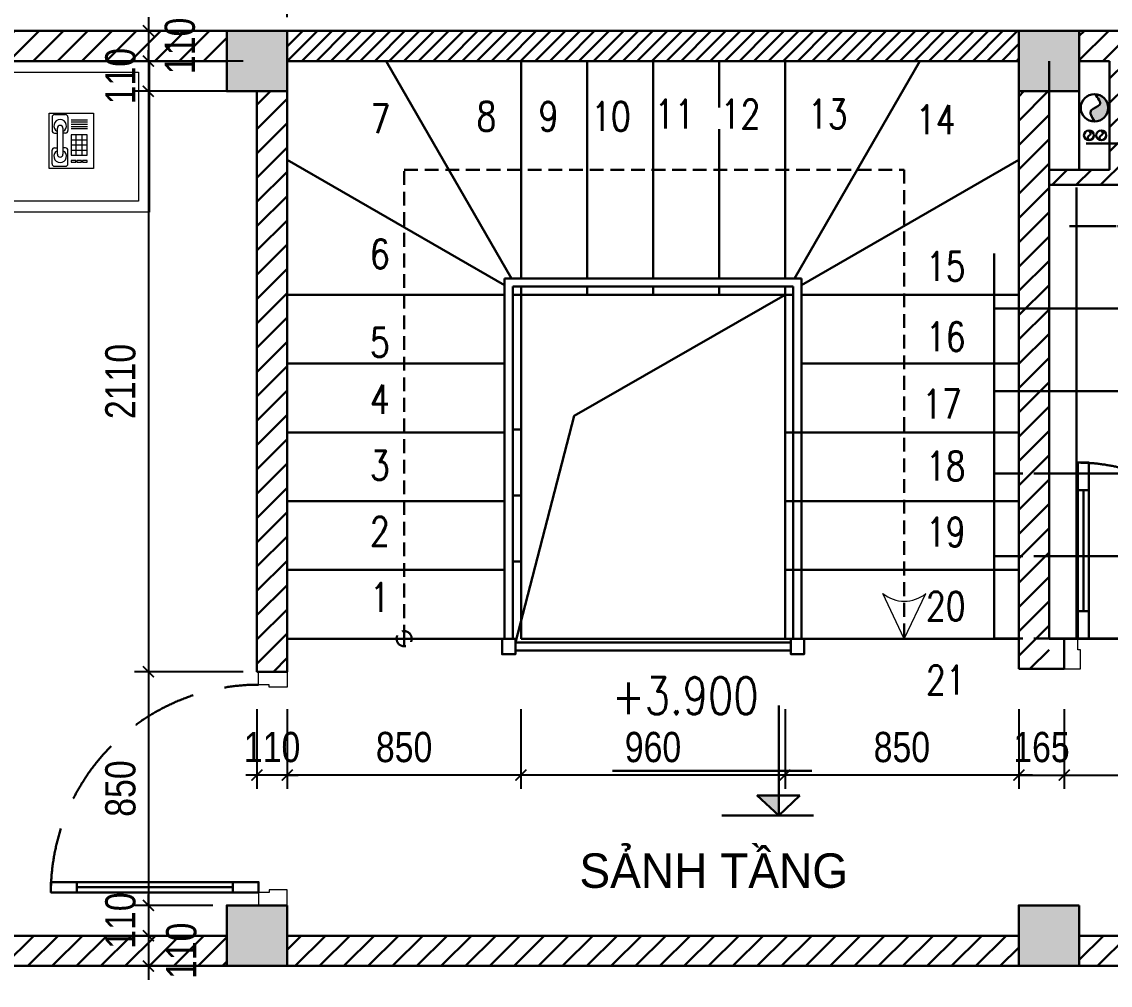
# Model space of a CAD drawing. Header units: millimetres. Extents: x -82962 to 19744, y -138000 to 4535.
# Drawn here: x -66937 to -62979, y -48158 to -44655 of the extents above; entities that cross this region are included whole.
import ezdxf

# ---------------------------------------------------------------- set-up
doc = ezdxf.new("R2010")
doc.units = ezdxf.units.MM
doc.header["$LTSCALE"] = 1000
doc.header["$MEASUREMENT"] = 0
doc.header["$PDMODE"] = 3
doc.linetypes.add('HIDDEN', pattern=[0.375, 0.25, -0.125])
doc.layers.get('0').update_dxf_attribs({"lineweight": 30})
doc.layers.get('DEFPOINTS').update_dxf_attribs({"color": 4, "lineweight": 30})
for name, color, linetype, lineweight in [('BANCONG', 42, 'Continuous', 13), ('I-SITE-BOUNDARY', 10, 'HIDDEN', 15), ('NOITHAT', 156, 'Continuous', 5), ('THAY', 4, 'Continuous', 30)]:
    doc.layers.add(name, color=color, linetype=linetype, lineweight=lineweight)
doc.styles.add('A2', font='VnAvantH.TTF')
doc.styles.add('dim', font='arial.ttf', dxfattribs={"width": 0.8})
doc.styles.add('ROMANO', font='ROMANS', dxfattribs={"width": 0.8, "bigfont": 'VNS'})
doc.styles.get("Standard").update_dxf_attribs({"font": 'romans.shx', "width": 0.7, "bigfont": 'bigfont.shx'})
doc.dimstyles.new('1-100-100', dxfattribs={"dimscale": 0, "dimtxt": 2.2, "dimasz": 0.8, "dimexe": 1, "dimexo": 1, "dimgap": 0.9, "dimtad": 1, "dimdec": 0, "dimzin": 0, "dimdsep": 46, "dimtxsty": 'dim', "dimblk1": 'ARCHTICK', "dimblk2": 'ARCHTICK', "dimsah": 1, "dimcen": 1, "dimdle": 1, "dimclrd": 256, "dimclre": 256, "dimclrt": 1, "dimadec": 0, "dimazin": 0, "dimtfac": 0.0001, "dimtdec": 0, "dimtix": 1, "dimtmove": 2, "dimatfit": 3, "dimldrblk": 'DOT', "dimfxl": 100, "dimtolj": 1, "dimtzin": 0, "dimarcsym": 0})

# ---------------------------------------------------------------- blocks, each defined once
blk = doc.blocks.new('*U6')
blk.add_line((70, -100), (70, -540))
for points in [[(50, 0), (50, -640), (90, -640), (90, 0)], [(50, -100), (90, -100), (90, -540), (50, -540)]]:
    blk.add_lwpolyline(points, close=True)
at = {"linetype": 'HIDDEN'}
blk.add_arc((50, 0), 640, 270, 0, dxfattribs=at)
at = {"layer": 'I-SITE-BOUNDARY', "linetype": 'ByBlock'}
for points in [[(0, 110), (60, 110), (60, 40), (50, 40), (50, 0), (0, 0)], [(740, 110), (680, 110), (680, 40), (690, 40), (690, 0), (740, 0)]]:
    blk.add_lwpolyline(points, close=True, dxfattribs=at)
blk = doc.blocks.new('*U8')
blk.add_line((70, -100), (70, -700))
for points in [[(50, 0), (50, -800), (90, -800), (90, 0)], [(50, -100), (90, -100), (90, -700), (50, -700)]]:
    blk.add_lwpolyline(points, close=True)
at = {"linetype": 'HIDDEN'}
blk.add_arc((50, 0), 800, 270, 0, dxfattribs=at)
at = {"layer": 'I-SITE-BOUNDARY', "linetype": 'ByBlock'}
for points in [[(0, 110), (60, 110), (60, 40), (50, 40), (50, 0), (0, 0)], [(900, 110), (840, 110), (840, 40), (850, 40), (850, 0), (900, 0)]]:
    blk.add_lwpolyline(points, close=True, dxfattribs=at)
blk = doc.blocks.new('_ARCHTICK')
at = {"color": 0, "linetype": 'ByBlock', "const_width": 0.15}
blk.add_lwpolyline([(-0.5, -0.5), (0.5, 0.5)], dxfattribs=at)
blk = doc.blocks.new('*D1320')
at = {"layer": 'DEFPOINTS', "color": 0, "ltscale": 0.2, "transparency": 16777216}
for p in [(-66081.9, -43688.2), (-66081.9, -44161.9), (-65971.9, -44688.2)]:
    blk.add_point(p, dxfattribs=at)
at = {"layer": 'THAY', "lineweight": -2, "ltscale": 0.2, "transparency": 16777216}
for p, q in [((-66081.9, -44111.9), (-66081.9, -43638.2)), ((-65971.9, -44638.2), (-65971.9, -43638.2)), ((-66081.9, -43688.2), (-66121.9, -43688.2)), ((-65971.9, -43688.2), (-66081.9, -43688.2)), ((-65971.9, -43688.2), (-65931.9, -43688.2))]:
    blk.add_line(p, q, dxfattribs=at)
at = {"layer": 'THAY', "lineweight": -2, "ltscale": 0.2, "transparency": 16777216, "xscale": 40.00000032884265, "yscale": 40.00000032884265, "zscale": 40.00000032884265}
blk.add_blockref('_ARCHTICK', (-66081.9, -43688.2), dxfattribs=at)
at = {"layer": 'THAY', "lineweight": -2, "ltscale": 0.2, "transparency": 16777216, "xscale": 40.00000032884265, "yscale": 40.00000032884265, "zscale": 40.00000032884265, "rotation": 180}
blk.add_blockref('_ARCHTICK', (-65971.9, -43688.2), dxfattribs=at)
at = {"layer": 'THAY', "color": 1, "ltscale": 0.2, "transparency": 16777216, "insert": (-66026.9, -43587.1), "char_height": 110, "attachment_point": 5, "style": 'dim'}
blk.add_mtext('\\A1;110', dxfattribs=at)
blk = doc.blocks.new('_DOT')
at = {"color": 0, "linetype": 'ByBlock', "ltscale": 10}
blk.add_line((-0.5, 0), (-1, 0), dxfattribs=at)
at = {"color": 0, "linetype": 'ByBlock', "ltscale": 10, "const_width": 0.5}
blk.add_lwpolyline([(-0.25, 0, 1), (0.25, 0, 1)], format="xyb", close=True, dxfattribs=at)
blk = doc.blocks.new('*D1322')
at = {"layer": 'DEFPOINTS', "color": 0, "ltscale": 0.2, "transparency": 16777216}
for p in [(-63311.9, -47104.8), (-63146.9, -47104.8), (-63146.9, -47394.1)]:
    blk.add_point(p, dxfattribs=at)
at = {"layer": 'THAY', "lineweight": -2, "ltscale": 0.2, "transparency": 16777216}
for p, q in [((-63311.9, -47154.8), (-63311.9, -47444.1)), ((-63146.9, -47154.8), (-63146.9, -47444.1)), ((-63311.9, -47394.1), (-63351.9, -47394.1)), ((-63311.9, -47394.1), (-63146.9, -47394.1)), ((-63146.9, -47394.1), (-63106.9, -47394.1))]:
    blk.add_line(p, q, dxfattribs=at)
at = {"layer": 'THAY', "lineweight": -2, "ltscale": 0.2, "transparency": 16777216, "xscale": 40.00000032884265, "yscale": 40.00000032884265, "zscale": 40.00000032884265}
blk.add_blockref('_ARCHTICK', (-63311.9, -47394.1), dxfattribs=at)
at = {"layer": 'THAY', "lineweight": -2, "ltscale": 0.2, "transparency": 16777216, "xscale": 40.00000032884265, "yscale": 40.00000032884265, "zscale": 40.00000032884265, "rotation": 180}
blk.add_blockref('_ARCHTICK', (-63146.9, -47394.1), dxfattribs=at)
at = {"layer": 'THAY', "color": 1, "ltscale": 0.2, "transparency": 16777216, "insert": (-63229.4, -47292.9), "char_height": 110, "attachment_point": 5, "style": 'dim'}
blk.add_mtext('\\A1;165', dxfattribs=at)
blk = doc.blocks.new('*D1323')
at = {"layer": 'DEFPOINTS', "color": 0, "ltscale": 0.2, "transparency": 16777216}
for p in [(-63146.9, -47104.8), (-62406.9, -47104.8), (-62406.9, -47394.1)]:
    blk.add_point(p, dxfattribs=at)
at = {"layer": 'THAY', "lineweight": -2, "ltscale": 0.2, "transparency": 16777216}
for p, q in [((-63146.9, -47154.8), (-63146.9, -47444.1)), ((-62406.9, -47154.8), (-62406.9, -47444.1)), ((-63196.9, -47394.1), (-62356.9, -47394.1))]:
    blk.add_line(p, q, dxfattribs=at)
at = {"layer": 'THAY', "lineweight": -2, "ltscale": 0.2, "transparency": 16777216, "xscale": 40.00000032884265, "yscale": 40.00000032884265, "zscale": 40.00000032884265, "rotation": 180}
blk.add_blockref('_ARCHTICK', (-63146.9, -47394.1), dxfattribs=at)
at = {"layer": 'THAY', "lineweight": -2, "ltscale": 0.2, "transparency": 16777216, "xscale": 40.00000032884265, "yscale": 40.00000032884265, "zscale": 40.00000032884265}
blk.add_blockref('_ARCHTICK', (-62406.9, -47394.1), dxfattribs=at)
at = {"layer": 'THAY', "color": 1, "ltscale": 0.2, "transparency": 16777216, "insert": (-62776.9, -47292.9), "char_height": 110, "attachment_point": 5, "style": 'dim'}
blk.add_mtext('\\A1;740', dxfattribs=at)
blk = doc.blocks.new('*D1326')
at = {"layer": 'DEFPOINTS', "color": 0, "ltscale": 0.2, "transparency": 16777216}
for p in [(-64161.9, -47104.8), (-63311.9, -47104.8), (-64161.9, -47394.1)]:
    blk.add_point(p, dxfattribs=at)
at = {"layer": 'THAY', "lineweight": -2, "ltscale": 0.2, "transparency": 16777216}
for p, q in [((-64161.9, -47154.8), (-64161.9, -47444.1)), ((-63311.9, -47154.8), (-63311.9, -47444.1)), ((-63261.9, -47394.1), (-64211.9, -47394.1))]:
    blk.add_line(p, q, dxfattribs=at)
at = {"layer": 'THAY', "lineweight": -2, "ltscale": 0.2, "transparency": 16777216, "xscale": 40.00000032884265, "yscale": 40.00000032884265, "zscale": 40.00000032884265, "rotation": 180}
blk.add_blockref('_ARCHTICK', (-64161.9, -47394.1), dxfattribs=at)
at = {"layer": 'THAY', "lineweight": -2, "ltscale": 0.2, "transparency": 16777216, "xscale": 40.00000032884265, "yscale": 40.00000032884265, "zscale": 40.00000032884265}
blk.add_blockref('_ARCHTICK', (-63311.9, -47394.1), dxfattribs=at)
at = {"layer": 'THAY', "color": 1, "ltscale": 0.2, "transparency": 16777216, "insert": (-63736.9, -47292.9), "char_height": 110, "attachment_point": 5, "style": 'dim'}
blk.add_mtext('\\A1;850', dxfattribs=at)
blk = doc.blocks.new('*D1327')
at = {"layer": 'DEFPOINTS', "color": 0, "ltscale": 0.2, "transparency": 16777216}
for p in [(-65121.9, -47104.8), (-64161.9, -47104.8), (-65121.9, -47394.1)]:
    blk.add_point(p, dxfattribs=at)
at = {"layer": 'THAY', "lineweight": -2, "ltscale": 0.2, "transparency": 16777216}
for p, q in [((-65121.9, -47154.8), (-65121.9, -47444.1)), ((-64161.9, -47154.8), (-64161.9, -47444.1)), ((-64111.9, -47394.1), (-65171.9, -47394.1))]:
    blk.add_line(p, q, dxfattribs=at)
at = {"layer": 'THAY', "lineweight": -2, "ltscale": 0.2, "transparency": 16777216, "xscale": 40.00000032884265, "yscale": 40.00000032884265, "zscale": 40.00000032884265, "rotation": 180}
blk.add_blockref('_ARCHTICK', (-65121.9, -47394.1), dxfattribs=at)
at = {"layer": 'THAY', "lineweight": -2, "ltscale": 0.2, "transparency": 16777216, "xscale": 40.00000032884265, "yscale": 40.00000032884265, "zscale": 40.00000032884265}
blk.add_blockref('_ARCHTICK', (-64161.9, -47394.1), dxfattribs=at)
at = {"layer": 'THAY', "color": 1, "ltscale": 0.2, "transparency": 16777216, "insert": (-64641.9, -47292.9), "char_height": 110, "attachment_point": 5, "style": 'dim'}
blk.add_mtext('\\A1;960', dxfattribs=at)
blk = doc.blocks.new('*D1328')
at = {"layer": 'DEFPOINTS', "color": 0, "ltscale": 0.2, "transparency": 16777216}
for p in [(-65971.9, -47104.8), (-65121.9, -47104.8), (-65971.9, -47394.1)]:
    blk.add_point(p, dxfattribs=at)
at = {"layer": 'THAY', "lineweight": -2, "ltscale": 0.2, "transparency": 16777216}
for p, q in [((-65971.9, -47154.8), (-65971.9, -47444.1)), ((-65121.9, -47154.8), (-65121.9, -47444.1)), ((-65071.9, -47394.1), (-66021.9, -47394.1))]:
    blk.add_line(p, q, dxfattribs=at)
at = {"layer": 'THAY', "lineweight": -2, "ltscale": 0.2, "transparency": 16777216, "xscale": 40.00000032884265, "yscale": 40.00000032884265, "zscale": 40.00000032884265, "rotation": 180}
blk.add_blockref('_ARCHTICK', (-65971.9, -47394.1), dxfattribs=at)
at = {"layer": 'THAY', "lineweight": -2, "ltscale": 0.2, "transparency": 16777216, "xscale": 40.00000032884265, "yscale": 40.00000032884265, "zscale": 40.00000032884265}
blk.add_blockref('_ARCHTICK', (-65121.9, -47394.1), dxfattribs=at)
at = {"layer": 'THAY', "color": 1, "ltscale": 0.2, "transparency": 16777216, "insert": (-65546.9, -47292.9), "char_height": 110, "attachment_point": 5, "style": 'dim'}
blk.add_mtext('\\A1;850', dxfattribs=at)
blk = doc.blocks.new('*D1329')
at = {"layer": 'DEFPOINTS', "color": 0, "ltscale": 0.2, "transparency": 16777216}
for p in [(-66081.9, -47104.8), (-65971.9, -47104.8), (-66081.9, -47394.1)]:
    blk.add_point(p, dxfattribs=at)
at = {"layer": 'THAY', "lineweight": -2, "ltscale": 0.2, "transparency": 16777216}
for p, q in [((-66081.9, -47154.8), (-66081.9, -47444.1)), ((-65971.9, -47154.8), (-65971.9, -47444.1)), ((-66081.9, -47394.1), (-66121.9, -47394.1)), ((-65971.9, -47394.1), (-66081.9, -47394.1)), ((-65971.9, -47394.1), (-65931.9, -47394.1))]:
    blk.add_line(p, q, dxfattribs=at)
at = {"layer": 'THAY', "lineweight": -2, "ltscale": 0.2, "transparency": 16777216, "xscale": 40.00000032884265, "yscale": 40.00000032884265, "zscale": 40.00000032884265}
blk.add_blockref('_ARCHTICK', (-66081.9, -47394.1), dxfattribs=at)
at = {"layer": 'THAY', "lineweight": -2, "ltscale": 0.2, "transparency": 16777216, "xscale": 40.00000032884265, "yscale": 40.00000032884265, "zscale": 40.00000032884265, "rotation": 180}
blk.add_blockref('_ARCHTICK', (-65971.9, -47394.1), dxfattribs=at)
at = {"layer": 'THAY', "color": 1, "ltscale": 0.2, "transparency": 16777216, "insert": (-66026.9, -47292.9), "char_height": 110, "attachment_point": 5, "style": 'dim'}
blk.add_mtext('\\A1;110', dxfattribs=at)
blk = doc.blocks.new('*D1330')
at = {"layer": 'DEFPOINTS', "color": 0, "ltscale": 0.2, "transparency": 16777216}
for p in [(-66191.9, -44798.2), (-66476.8, -44908.2), (-66081.9, -44908.2)]:
    blk.add_point(p, dxfattribs=at)
at = {"layer": 'THAY', "lineweight": -2, "ltscale": 0.2, "transparency": 16777216}
for p, q in [((-66476.8, -44798.2), (-66476.8, -44758.2)), ((-66241.9, -44798.2), (-66526.8, -44798.2)), ((-66476.8, -44798.2), (-66476.8, -44908.2)), ((-66131.9, -44908.2), (-66526.8, -44908.2)), ((-66476.8, -44908.2), (-66476.8, -44948.2))]:
    blk.add_line(p, q, dxfattribs=at)
at = {"layer": 'THAY', "lineweight": -2, "ltscale": 0.2, "transparency": 16777216, "xscale": 40.00000032884265, "yscale": 40.00000032884265, "zscale": 40.00000032884265}
for p, rotation in [((-66476.8, -44798.2), 270), ((-66476.8, -44908.2), 90)]:
    blk.add_blockref('_ARCHTICK', p, dxfattribs=dict(at, rotation=rotation))
at = {"layer": 'THAY', "color": 1, "ltscale": 0.2, "transparency": 16777216, "insert": (-66578, -44853.2), "char_height": 110, "attachment_point": 5, "rotation": 90, "style": 'dim'}
blk.add_mtext('\\A1;110', dxfattribs=at)
blk = doc.blocks.new('*D1331')
at = {"layer": 'DEFPOINTS', "color": 0, "ltscale": 0.2, "transparency": 16777216}
for p in [(-66081.9, -44908.2), (-66476.8, -47018.2), (-66081.9, -47018.2)]:
    blk.add_point(p, dxfattribs=at)
at = {"layer": 'THAY', "lineweight": -2, "ltscale": 0.2, "transparency": 16777216}
for p, q in [((-66476.8, -44858.2), (-66476.8, -47068.2)), ((-66131.9, -44908.2), (-66526.8, -44908.2)), ((-66131.9, -47018.2), (-66526.8, -47018.2))]:
    blk.add_line(p, q, dxfattribs=at)
at = {"layer": 'THAY', "lineweight": -2, "ltscale": 0.2, "transparency": 16777216, "xscale": 40.00000032884265, "yscale": 40.00000032884265, "zscale": 40.00000032884265}
for p, rotation in [((-66476.8, -44908.2), 90), ((-66476.8, -47018.2), 270)]:
    blk.add_blockref('_ARCHTICK', p, dxfattribs=dict(at, rotation=rotation))
at = {"layer": 'THAY', "color": 1, "ltscale": 0.2, "transparency": 16777216, "insert": (-66578, -45963.2), "char_height": 110, "attachment_point": 5, "rotation": 90, "style": 'dim'}
blk.add_mtext('\\A1;2110', dxfattribs=at)
blk = doc.blocks.new('*D1332')
at = {"layer": 'DEFPOINTS', "color": 0, "ltscale": 0.2, "transparency": 16777216}
for p in [(-66081.9, -47018.2), (-66476.8, -47868.2), (-66191.9, -47868.2)]:
    blk.add_point(p, dxfattribs=at)
at = {"layer": 'THAY', "lineweight": -2, "ltscale": 0.2, "transparency": 16777216}
for p, q in [((-66476.8, -46968.2), (-66476.8, -47918.2)), ((-66131.9, -47018.2), (-66526.8, -47018.2)), ((-66241.9, -47868.2), (-66526.8, -47868.2))]:
    blk.add_line(p, q, dxfattribs=at)
at = {"layer": 'THAY', "lineweight": -2, "ltscale": 0.2, "transparency": 16777216, "xscale": 40.00000032884265, "yscale": 40.00000032884265, "zscale": 40.00000032884265}
for p, rotation in [((-66476.8, -47018.2), 90), ((-66476.8, -47868.2), 270)]:
    blk.add_blockref('_ARCHTICK', p, dxfattribs=dict(at, rotation=rotation))
at = {"layer": 'THAY', "color": 1, "ltscale": 0.2, "transparency": 16777216, "insert": (-66578, -47443.2), "char_height": 110, "attachment_point": 5, "rotation": 90, "style": 'dim'}
blk.add_mtext('\\A1;850', dxfattribs=at)
blk = doc.blocks.new('*D1333')
at = {"layer": 'DEFPOINTS', "color": 0, "ltscale": 0.2, "transparency": 16777216}
for p in [(-66191.9, -47868.2), (-66476.8, -47978.2), (-66191.9, -47978.2)]:
    blk.add_point(p, dxfattribs=at)
at = {"layer": 'THAY', "lineweight": -2, "ltscale": 0.2, "transparency": 16777216}
for p, q in [((-66476.8, -47868.2), (-66476.8, -47828.2)), ((-66241.9, -47868.2), (-66526.8, -47868.2)), ((-66476.8, -47868.2), (-66476.8, -47978.2)), ((-66241.9, -47978.2), (-66526.8, -47978.2)), ((-66476.8, -47978.2), (-66476.8, -48018.2))]:
    blk.add_line(p, q, dxfattribs=at)
at = {"layer": 'THAY', "lineweight": -2, "ltscale": 0.2, "transparency": 16777216, "xscale": 40.00000032884265, "yscale": 40.00000032884265, "zscale": 40.00000032884265}
for p, rotation in [((-66476.8, -47868.2), 270), ((-66476.8, -47978.2), 90)]:
    blk.add_blockref('_ARCHTICK', p, dxfattribs=dict(at, rotation=rotation))
at = {"layer": 'THAY', "color": 1, "ltscale": 0.2, "transparency": 16777216, "insert": (-66578, -47923.2), "char_height": 110, "attachment_point": 5, "rotation": 90, "style": 'dim'}
blk.add_mtext('\\A1;110', dxfattribs=at)
blk = doc.blocks.new('*D1334')
at = {"layer": 'DEFPOINTS', "color": 0, "ltscale": 0.2, "transparency": 16777216}
for p in [(-66191.9, -47978.2), (-66476.8, -48088.2), (-66191.9, -48088.2)]:
    blk.add_point(p, dxfattribs=at)
at = {"layer": 'THAY', "lineweight": -2, "ltscale": 0.2, "transparency": 16777216}
for p, q in [((-66476.8, -47928.2), (-66476.8, -48138.2)), ((-66241.9, -47978.2), (-66526.8, -47978.2)), ((-66241.9, -48088.2), (-66526.8, -48088.2))]:
    blk.add_line(p, q, dxfattribs=at)
at = {"layer": 'THAY', "lineweight": -2, "ltscale": 0.2, "transparency": 16777216, "xscale": 40.00000032884265, "yscale": 40.00000032884265, "zscale": 40.00000032884265}
for p, rotation in [((-66476.8, -47978.2), 90), ((-66476.8, -48088.2), 270)]:
    blk.add_blockref('_ARCHTICK', p, dxfattribs=dict(at, rotation=rotation))
at = {"layer": 'THAY', "color": 1, "ltscale": 0.2, "transparency": 16777216, "insert": (-66356.6, -48033.2), "char_height": 110, "attachment_point": 5, "rotation": 90, "style": 'dim'}
blk.add_mtext('\\A1;110', dxfattribs=at)
blk = doc.blocks.new('*D1335')
at = {"layer": 'DEFPOINTS', "color": 0, "ltscale": 0.2, "transparency": 16777216}
for p in [(-66191.9, -44688.2), (-66476.8, -44798.2), (-66081.9, -44798.2)]:
    blk.add_point(p, dxfattribs=at)
at = {"layer": 'THAY', "lineweight": -2, "ltscale": 0.2, "transparency": 16777216}
for p, q in [((-66476.8, -44638.2), (-66476.8, -44848.2)), ((-66241.9, -44688.2), (-66526.8, -44688.2)), ((-66131.9, -44798.2), (-66526.8, -44798.2))]:
    blk.add_line(p, q, dxfattribs=at)
at = {"layer": 'THAY', "lineweight": -2, "ltscale": 0.2, "transparency": 16777216, "xscale": 40.00000032884265, "yscale": 40.00000032884265, "zscale": 40.00000032884265}
for p, rotation in [((-66476.8, -44688.2), 90), ((-66476.8, -44798.2), 270)]:
    blk.add_blockref('_ARCHTICK', p, dxfattribs=dict(at, rotation=rotation))
at = {"layer": 'THAY', "color": 1, "ltscale": 0.2, "transparency": 16777216, "insert": (-66361.8, -44743.2), "char_height": 110, "attachment_point": 5, "rotation": 90, "style": 'dim'}
blk.add_mtext('\\A1;110', dxfattribs=at)
blk = doc.blocks.new('A$C44F47C7C')
at = {"layer": 'NOITHAT'}
for p, q in [((570, 2050), (570, 2100.7)), ((570, 2100.7), (2370, 2100.7)), ((2370, 2050), (2370, 2100.7)), ((2390, 1550.7), (2390, 2100.7)), ((2390, 2100.7), (2940, 2100.7)), ((2940, 2100.7), (2940, 1550.7)), ((2430, 1590.7), (2430, 2060.7)), ((2430, 2060.7), (2900, 2060.7)), ((2900, 2060.7), (2900, 1590.7)), ((570, 2050), (2370, 2050)), ((275, 1638.2), (275, 2013.2)), ((638.4, 1999.3), (638.4, 1694.7)), ((2301.6, 1999.3), (638.4, 1999.3)), ((2301.6, 1694.7), (2301.6, 1999.3)), ((570, 76), (570, 1974)), ((2370, 1974), (2370, 76)), ((462.5, 1825.7), (87.5, 1825.7)), ((638.4, 1694.7), (2301.6, 1694.7)), ((2370, 1644), (929.9, 1644)), ((2900, 1590.7), (2430, 1590.7)), ((570, 1299.9), (807.9, 1572.5)), ((2940, 1550.7), (2390, 1550.7)), ((2370, 1416.7), (671.9, 1416.7)), ((2301.6, 0), (638.4, 0))]:
    blk.add_line(p, q, dxfattribs=at)
at = {"layer": 'NOITHAT', "lineweight": 5}
for p, q in [((258, 1878), (237.9, 1939.8)), ((269.3, 1880.4), (262.5, 1945)), ((280.7, 1880.4), (287.5, 1945)), ((292, 1878), (312.1, 1939.8)), ((238.2, 1866.5), (194.7, 1914.8)), ((247.5, 1873.3), (215, 1929.6)), ((302.5, 1873.3), (335, 1929.6)), ((311.8, 1866.5), (355.3, 1914.8)), ((2575.3, 1710.1), (2575.3, 1911.5)), ((2575.3, 1911.5), (2736.5, 1911.5)), ((2595.1, 1905.9), (2634.6, 1905.9)), ((2736.5, 1911.5), (2736.5, 1710.1)), ((224.8, 1848), (165.4, 1874.5)), ((230.5, 1858), (177.9, 1896.2)), ((319.5, 1858), (372.1, 1896.2)), ((325.2, 1848), (384.6, 1874.5)), ((2585.9, 1896.7), (2585.9, 1847.8)), ((2643.8, 1896.7), (2643.8, 1847.8)), ((2654.9, 1887.2), (2714.3, 1887.2)), ((2654.9, 1879.1), (2714.3, 1879.1)), ((2654.9, 1871.1), (2714.3, 1871.1)), ((2654.9, 1863), (2714.3, 1863)), ((220, 1825.7), (155, 1825.7)), ((221.2, 1837.1), (157.6, 1850.6)), ((328.8, 1837.1), (392.4, 1850.6)), ((330, 1825.7), (395, 1825.7)), ((2595.1, 1838.7), (2605.1, 1838.7)), ((2605.1, 1856.5), (2605.1, 1761.6)), ((2625.6, 1856.5), (2625.6, 1761.6)), ((2634.6, 1838.7), (2625.6, 1838.7)), ((2654.9, 1855), (2714.3, 1855)), ((2713.9, 1832.7), (2655.6, 1832.7)), ((2655.6, 1832.7), (2655.6, 1758.5)), ((2674.1, 1758.5), (2674.1, 1832.7)), ((2695.3, 1758.5), (2695.3, 1832.7)), ((2713.9, 1758.5), (2713.9, 1832.7)), ((221.2, 1814.2), (157.6, 1800.7)), ((224.8, 1803.3), (165.4, 1776.9)), ((230.5, 1793.3), (177.9, 1755.1)), ((238.2, 1784.8), (194.7, 1736.5)), ((311.8, 1784.8), (355.3, 1736.5)), ((319.5, 1793.3), (372.1, 1755.1)), ((325.2, 1803.3), (384.6, 1776.9)), ((328.8, 1814.2), (392.4, 1800.7)), ((2595.1, 1785.2), (2605.1, 1785.2)), ((2634.6, 1785.2), (2625.6, 1785.2)), ((2655.6, 1814.1), (2713.9, 1814.1)), ((2655.6, 1795.6), (2713.9, 1795.6)), ((247.5, 1778), (215, 1721.7)), ((258, 1773.4), (237.9, 1711.5)), ((269.3, 1771), (262.5, 1706.3)), ((280.7, 1771), (287.5, 1706.3)), ((292, 1773.4), (312.1, 1711.5)), ((302.5, 1778), (335, 1721.7)), ((2585.9, 1727.2), (2585.9, 1776.1)), ((2643.8, 1727.2), (2643.8, 1776.1)), ((2655.6, 1777.1), (2713.9, 1777.1)), ((2655.6, 1758.5), (2713.9, 1758.5)), ((2736.5, 1710.1), (2575.3, 1710.1)), ((2595.1, 1718), (2634.6, 1718)), ((2655.6, 1738.6), (2655.6, 1733.4)), ((2672.5, 1738.6), (2655.6, 1738.6)), ((2655.6, 1733.4), (2672.5, 1733.4)), ((2672.5, 1733.4), (2672.5, 1738.6)), ((2676.3, 1738.6), (2676.3, 1733.4)), ((2693.2, 1738.6), (2676.3, 1738.6)), ((2676.3, 1733.4), (2693.2, 1733.4)), ((2693.2, 1733.4), (2693.2, 1738.6)), ((2696.9, 1738.6), (2696.9, 1733.4)), ((2713.9, 1738.6), (2696.9, 1738.6)), ((2696.9, 1733.4), (2713.9, 1733.4)), ((2713.9, 1733.4), (2713.9, 1738.6))]:
    blk.add_line(p, q, dxfattribs=at)
at = {"layer": 'NOITHAT'}
for points in [[(0, 2100.7), (0, 1550.7), (550, 1550.7), (550, 2100.7)], [(40, 2060.7), (40, 1590.7), (510, 1590.7), (510, 2060.7)]]:
    blk.add_lwpolyline(points, close=True, dxfattribs=at)
blk.add_circle((275, 1825.7), 120, dxfattribs=at)
at = {"layer": 'NOITHAT', "lineweight": 5}
for radius in [55, 50]:
    blk.add_circle((275, 1825.7), radius, dxfattribs=at)
for centre, radius, start, end in [((2595.1, 1896.7), 9.15, 90, 180), ((2634.6, 1896.7), 9.15, 0, 90), ((2615.4, 1865.3), 22.9, 296.5689, 243.4311), ((2615.4, 1856.5), 10.2, 0, 180), ((2595.1, 1847.8), 9.15, 180, 270), ((2634.6, 1847.8), 9.15, 270, 0), ((2595.1, 1776.1), 9.15, 90, 180), ((2634.6, 1776.1), 9.15, 0, 90), ((2615.4, 1754.3), 22.9, 116.5689, 63.4311), ((2615.4, 1761.6), 10.2, 180, 0), ((2595.1, 1727.2), 9.15, 180, 270), ((2634.6, 1727.2), 9.15, 270, 0)]:
    blk.add_arc(centre, radius, start, end, dxfattribs=at)
at = {"layer": 'NOITHAT'}
for centre, major_axis, start_param, end_param in [((638.4, 1974), (0, 76), 0, 1.570796), ((2301.6, 1974), (0, 76), -1.570796, 0), ((237.6, 1847), (0, 470.7), 4.382801, 5.041977), ((2702.4, 1847), (0, 470.7), 1.241209, 1.900384), ((1240.1, 548.2), (0, 1164), 0.364577, 0.693974), ((984.1, 1340), (0, 304), 0, 0.699981), ((929.9, 1340), (0, 304), 0, 0.233748), ((638.4, 76), (0, 76), 1.570796, 3.141593), ((2301.6, 76), (0, 76), 3.141593, 4.712389)]:
    blk.add_ellipse(centre, major_axis=major_axis, ratio=0.9, start_param=start_param, end_param=end_param, dxfattribs=at)
blk = doc.blocks.new('muiten')
at = {"layer": 'BANCONG'}
for q in [(-445.5, -145.6), (-132.9, -146.8)]:
    blk.add_line((-288, 182), q, dxfattribs=at)
blk.add_arc((-289.9, -338.8), 248.1, 50.72328, 128.85402, dxfattribs=at)

msp = doc.modelspace()

# ---------------------------------------------------------------- hatches: boundary and pattern name
at = {"layer": 'THAY', "ltscale": 0.2}
h = msp.add_hatch(dxfattribs=at)
h.set_pattern_fill('ANSI31', color=256, scale=500)
h.paths.add_polyline_path([(-66191.86937, -44688.23714), (-69461.86937, -44688.23714), (-69461.86937, -44798.23714), (-66191.86937, -44798.23714)])
h.paths.add_polyline_path([(-69681.86937, -44688.23714), (-70581.86937, -44688.23714), (-70581.86937, -44908.23714), (-69681.86937, -44908.23714)])
h.paths.add_polyline_path([(-70171.86937, -45788.23714), (-70281.86937, -45788.23714), (-70481.86937, -45788.23714), (-70481.86937, -46008.23714), (-70171.86937, -46008.23714)])
h.paths.add_polyline_path([(-70281.86937, -47868.23714), (-70481.86937, -47868.23714), (-70481.86937, -48088.23714), (-70281.86937, -48088.23714)])
h.paths.add_polyline_path([(-69681.86937, -47868.23714), (-70281.86937, -47868.23714), (-70281.86937, -48088.23714), (-69681.86937, -48088.23714)])
h.paths.add_polyline_path([(-66191.86937, -47978.23714), (-69461.86937, -47978.23714), (-69461.86937, -48088.23714), (-66191.86937, -48088.23714)])
h.paths.add_polyline_path([(-63311.86937, -47978.23714), (-65971.86937, -47978.23714), (-65971.86937, -48088.23714), (-63311.86937, -48088.23714)])
h.paths.add_polyline_path([(-61491.86937, -47978.23714), (-63091.86937, -47978.23714), (-63091.86937, -48088.23714), (-61491.86937, -48088.23714)])
h.paths.add_polyline_path([(-58181.86937, -44908.23714), (-58291.86937, -44908.23714), (-58291.86937, -47868.23714), (-58181.86937, -47868.23714)])
h.paths.add_polyline_path([(-58401.86937, -47978.23714), (-61271.86937, -47978.23714), (-61271.86937, -48088.23714), (-58401.86937, -48088.23714)])
h.paths.add_polyline_path([(-58401.86937, -44688.23714), (-61271.86937, -44688.23714), (-61271.86937, -44798.23714), (-58401.86937, -44798.23714)])
h.paths.add_polyline_path([(-58781.86937, -44798.23714), (-58891.86937, -44798.23714), (-58891.86937, -44923.23714), (-58781.86937, -44923.23714)])
h.paths.add_polyline_path([(-58291.86937, -45698.23714), (-58781.86937, -45698.23714), (-58781.86937, -45573.23714), (-58891.86937, -45573.23714), (-58891.86937, -45808.23714), (-58291.86937, -45808.23714)])
h.paths.add_polyline_path([(-61491.86937, -44688.23714), (-63091.86937, -44688.23714), (-63091.86937, -44798.23714), (-62981.86937, -44798.23714), (-62981.86937, -45193.23714), (-63201.86937, -45193.23714), (-63201.86937, -45248.23714), (-62926.86937, -45248.23714), (-62926.86937, -44798.23714), (-61491.86937, -44798.23714)])
h.paths.add_polyline_path([(-61271.86937, -44908.23714), (-61381.86937, -44908.23714), (-61381.86937, -47008.23714), (-61271.86937, -47008.23714)])
h.paths.add_polyline_path([(-61381.86937, -46898.23714), (-62406.86937, -46898.23714), (-62406.86937, -47008.23714), (-61381.86937, -47008.23714)])
h.paths.add_polyline_path([(-65971.86937, -44908.23714), (-66081.86937, -44908.23714), (-66081.86937, -47018.23714), (-65971.86937, -47018.23714)])
h.paths.add_polyline_path([(-63201.86937, -44908.23714), (-63311.86937, -44908.23714), (-63311.86937, -47008.23714), (-63201.86937, -47008.23714)])
h = msp.add_hatch(color=256, dxfattribs=at)
h.dxf.hatch_style = 1
h.paths.add_polyline_path([(-65971.86937, -44688.23714), (-66191.86937, -44688.23714), (-66191.86937, -44908.23714), (-65971.86937, -44908.23714)])
h = msp.add_hatch(dxfattribs=at)
h.set_pattern_fill('ANSI31', color=256, scale=300, style=0)
h.set_pattern_definition([(45, (-65971.87, -44798.237), (-26.5165, 26.5165), [])])
h.paths.add_polyline_path([(-65971.86937, -44688.23714), (-63312.43698, -44688.23714), (-63312.43698, -44798.23714), (-65971.86937, -44798.23714)])
h = msp.add_hatch(color=256, dxfattribs=at)
h.dxf.hatch_style = 1
h.paths.add_polyline_path([(-63091.86937, -44688.23714), (-63311.86937, -44688.23714), (-63311.86937, -44908.23714), (-63091.86937, -44908.23714)])
at = {"layer": 'THAY', "linetype": 'Continuous'}
h = msp.add_hatch(color=256, dxfattribs=at)
edge = h.paths.add_edge_path()
edge.add_spline(control_points=[(-63035.46907, -44918.28192), (-63023.37506, -44933.35816), (-63001.15102, -44961.06238), (-63064.12104, -44973.08076), (-63046.3783, -45002.35401), (-63036.73316, -45018.26726)], knot_values=[0, 0, 0, 0, 43.0954372189, 79.1924680076, 122.1881183082, 122.1881183082, 122.1881183082, 122.1881183082], degree=3, periodic=0)
edge.add_arc((-63036.6783, -44968.26729), 50, 269.93713879, 360)
edge.add_arc((-63036.6783, -44968.26729), 50, 360, 448.61419338)
at = {"layer": 'THAY', "ltscale": 0.2}
h = msp.add_hatch(dxfattribs=at)
h.set_pattern_fill('_USER', color=256, scale=300, style=0, double=1, pattern_type=0)
h.set_pattern_definition([(0, (-63401.87, -46898.24), (0, 300), []), (90, (-63401.87, -46898.24), (-300, 2e-14), [])])
h.paths.add_polyline_path([(-63256.86937, -46259.48836), (-63256.86937, -46898.23714), (-62656.86937, -46898.23714, 0.3960121918)], flags=17)
h.paths.add_polyline_path([(-61931.86937, -45998.23714), (-61934.86612, -45994.67849), (-62469.43364, -45722.21279), (-62464.89255, -45713.30333, -0.1659084068), (-62321.34756, -45535.73177), (-62331.86937, -45523.23714), (-62331.86937, -45048.23714), (-62573.10058, -45048.23714, -0.4211354459), (-62503.12004, -45119.88722, -0.0947020675), (-62530.88514, -45248.62649, -0.4960263949), (-62573.03259, -45271.1108, 0.0183804379), (-62647.37076, -45258.16416), (-62609.22174, -45427.20244, -0.0720848625), (-62595.03575, -45525.08903, -0.07487463), (-62610.32854, -45626.63919, -0.0853843489), (-62651.1248, -45707.09235, -0.106182375), (-62716.36601, -45764.26401, -0.1276873859), (-62786.53575, -45782.4806, -0.1441625796), (-62846.97686, -45746.78963, 0.1276873859), (-62786.53575, -45762.4806, 0.1235025708), (-62716.36601, -45764.26401, 0.106182375), (-62651.1248, -45707.09235, 0.0853843489), (-62610.32854, -45626.63919, 0.07487463), (-62595.03575, -45525.08903, 0.0720848625), (-62609.22174, -45427.20244), (-62647.37076, -45258.16416), (-62651.04856, -45257.66886, -0.0224090395), (-62560.50288, -45273.85266, 0.2245369838), (-62537.31405, -45262.88627, 0.1059631799), (-62503.12004, -45119.88722, 0.4211354459), (-62573.10058, -45048.23714), (-62999.36931, -45048.23714, 0.4211354459), (-63069.34986, -45119.88722, 0.0274363854), (-63066.33574, -45158.23714), (-63026.86937, -45158.23714), (-63026.86937, -45269.88956, -0.1385991674), (-63038.29356, -45258.23714), (-63126.86937, -45258.23714), (-63126.86937, -45498.23714), (-63401.86937, -45498.23714), (-63401.86937, -46898.23714), (-63346.86937, -46898.23714), (-63296.86937, -46898.23714), (-63296.86937, -46258.23714), (-63256.86937, -46258.23714), (-63256.86937, -46259.48836, -0.3960121918), (-62656.86937, -46898.23714), (-62606.86937, -46898.23714), (-61931.86937, -46898.23714)])
h.paths.add_polyline_path([(-62953.03575, -45525.08903, -0.074874302), (-62938.85185, -45430.90197, -0.0653177363), (-62912.74484, -45373.88507, -0.2582618227), (-62887.32463, -45359.81657), (-62893.19886, -45359.81657, 0.2621161897), (-62918.84647, -45374.25378, 0.0616923484), (-62943.62985, -45429.42864, 0.074874946), (-62958.03575, -45525.08903, 0.0755677914), (-62938.85172, -45619.27649, -0.07487463)], flags=16)
h.paths.add_polyline_path([(-62634.21977, -45619.27649, 0.07487463), (-62620.03575, -45525.08903, 0.07487463), (-62634.21977, -45430.90157, 0.0653173018), (-62660.32665, -45373.88507, 0.2582618227), (-62685.74686, -45359.81657), (-62704.24274, -45359.81657), (-62704.24274, -45371.32152), (-62725.5893, -45371.32152), (-62725.5893, -45359.81657), (-62844.24274, -45359.81657), (-62844.24274, -45371.32152), (-62865.5893, -45371.32152), (-62865.5893, -45333.93983), (-62844.24274, -45333.93983), (-62844.24274, -45359.81657), (-62725.5893, -45359.81657), (-62725.5893, -45333.93983), (-62704.24274, -45333.93983), (-62704.24274, -45359.81657), (-62679.87263, -45359.81657, -0.2621161896), (-62654.22502, -45374.25378, -0.0616927649), (-62629.44152, -45429.42903, -0.07487463), (-62615.03575, -45525.08903, -0.0755677914)], flags=16)
h.paths.add_polyline_path([(-62925.71397, -45258.24828), (-62920.81016, -45257.58787), (-62959.09501, -45427.20244), (-62963.84975, -45427.20244)], flags=16)
h.paths.add_polyline_path([(-62709.72407, -45344.62036, -48.9753891179), (-62709.24934, -45344.62036, -44.973572256)], flags=16)
h.paths.add_polyline_path([(-62849.72407, -45344.62036, -48.9753891179), (-62849.24934, -45344.62036, -44.973572256)], flags=16)
h.paths.add_polyline_path([(-62321.34756, -45535.73177, 0.1659084068), (-62464.89255, -45713.30333), (-61951.42546, -45975.01427)], flags=17)
h.paths.add_polyline_path([(-61446.94298, -45521.84493, -0.0206154559), (-61440.64982, -45490.87922), (-61440.64982, -45461.34066), (-61396.07705, -45461.34066), (-61381.86937, -45454.22579), (-61381.86937, -45158.23714), (-61491.86937, -45158.23714), (-61491.86937, -45048.23714), (-62301.86937, -45048.23714), (-62301.86937, -45158.23714), (-62201.86937, -45158.23714), (-62201.86937, -45258.23714), (-62301.86937, -45258.23714), (-62301.86937, -45512.2881), (-61917.91228, -45968.23714), (-61381.86937, -45968.23714), (-61381.86937, -45642.62353), (-61396.07705, -45635.50865), (-61440.64982, -45635.50865), (-61440.64982, -45605.57981, -0.0206154559), (-61446.94298, -45574.6141), (-61519.1621, -45560.93024, -0.828315511), (-61519.50924, -45535.59457)])
h = msp.add_hatch(color=256, dxfattribs=at)
h.dxf.hatch_style = 1
h.paths.add_polyline_path([(-65971.86937, -47868.23714), (-66191.86937, -47868.23714), (-66191.86937, -48088.23714), (-65971.86937, -48088.23714)])
h = msp.add_hatch(color=256, dxfattribs=at)
h.dxf.hatch_style = 1
h.paths.add_polyline_path([(-63091.86937, -47868.23714), (-63311.86937, -47868.23714), (-63311.86937, -48088.23714), (-63091.86937, -48088.23714)])

# ---------------------------------------------------------------- linework, layer by layer
at = {"layer": 'THAY'}
for p, q in [((-69681.86937, -44688.23714), (-58181.86937, -44688.23714)), ((-69461.86937, -44798.23714), (-66191.86937, -44798.23714)), ((-65971.86937, -44798.23714), (-63311.86937, -44798.23714)), ((-65156.50148, -45588.23714), (-65612.491, -44798.23714)), ((-65121.86937, -44798.23714), (-65121.86937, -45588.23714)), ((-64881.86937, -44798.23714), (-64881.86937, -45588.23714)), ((-64641.86937, -44798.23714), (-64641.86937, -45588.23714)), ((-64401.86937, -44798.23714), (-64401.86937, -44966.87602)), ((-64161.86937, -45588.23714), (-64161.86937, -44798.23714)), ((-64127.23725, -45588.23714), (-63671.24773, -44798.23714)), ((-63091.86937, -44798.23714), (-62981.86937, -44798.23714)), ((-64401.86937, -45046.2624), (-64401.86937, -45588.23714)), ((-65181.86937, -45613.58547), (-65971.86937, -45157.33852)), ((-64101.86937, -45613.58547), (-63311.86937, -45157.33852)), ((-65121.86937, -45618.23714), (-65121.86937, -46898.23714)), ((-65181.86937, -45648.23714), (-65971.86937, -45648.23714)), ((-65121.86937, -45648.23714), (-64161.86937, -45648.23714)), ((-64161.86937, -45648.23714), (-64161.86937, -46898.23714)), ((-63311.86937, -45648.23714), (-64101.86937, -45648.23714)), ((-65181.86937, -45898.23714), (-65971.86937, -45898.23714)), ((-63311.86937, -45898.23714), (-64101.86937, -45898.23714)), ((-65181.86937, -46148.23714), (-65971.86937, -46148.23714)), ((-63311.86937, -46148.23714), (-64161.86937, -46148.23714)), ((-65181.86937, -46398.23714), (-65971.86937, -46398.23714)), ((-63311.86937, -46398.23714), (-64161.86937, -46398.23714)), ((-65181.86937, -46648.23714), (-65971.86937, -46648.23714)), ((-63311.86937, -46648.23714), (-64161.86937, -46648.23714)), ((-65181.86937, -46898.23714), (-65971.86937, -46898.23714)), ((-65181.86937, -46898.23714), (-65971.86937, -46898.23714)), ((-65121.86937, -46898.23714), (-64161.86937, -46898.23714)), ((-63311.86937, -46898.23714), (-64161.86937, -46898.23714))]:
    msp.add_line(p, q, dxfattribs=at)
at = {"layer": 'THAY', "linetype": 'Continuous'}
for p, q in [((-63311.86937, -47008.23714), (-63311.86937, -44798.23714)), ((-63311.86937, -47008.23714), (-63311.86937, -44798.23714)), ((-63201.86937, -46898.23714), (-63201.86937, -44798.23714)), ((-62981.86937, -45193.23714), (-62981.86937, -44798.23714)), ((-66081.86937, -44908.23714), (-66081.86937, -47018.23714)), ((-65971.86937, -44908.23714), (-65971.86937, -46948.23714)), ((-65971.86937, -44908.23714), (-65971.86937, -47018.23714)), ((-63311.86937, -44908.23714), (-63201.86937, -44908.23714)), ((-63091.86937, -45193.23714), (-63091.86937, -44908.23714)), ((-63201.86937, -45193.23714), (-62981.86937, -45193.23714)), ((-63201.86937, -45248.23714), (-62926.86937, -45248.23714)), ((-65181.86937, -45588.23714), (-64101.86937, -45588.23714)), ((-65181.86937, -45588.23714), (-65181.86937, -46898.23714)), ((-64101.86937, -45588.23714), (-64101.86937, -46898.23714)), ((-65151.86937, -45618.23714), (-65151.86937, -46898.23714)), ((-65151.86937, -45618.23714), (-64131.86937, -45618.23714)), ((-65121.86937, -45618.23714), (-65121.86937, -45647.66933)), ((-64881.86937, -45618.23714), (-64881.86937, -45648.23714)), ((-64641.86937, -45618.23714), (-64641.86937, -45648.23714)), ((-64401.86937, -45618.23714), (-64401.86937, -45648.23714)), ((-64161.86937, -45648.23714), (-64161.86937, -45618.23714)), ((-64131.86937, -45618.23714), (-64131.86937, -46898.23714)), ((-65151.86937, -45647.66933), (-65122.85283, -45647.66933)), ((-65151.86937, -45647.66933), (-65122.85283, -45647.66933)), ((-64161.86937, -45648.23714), (-64131.86937, -45648.23714)), ((-65151.86937, -46138.23714), (-65121.86937, -46138.23714)), ((-65151.86937, -46378.23714), (-65121.86937, -46378.23714)), ((-65151.86937, -46618.23714), (-65121.86937, -46618.23714)), ((-63201.86937, -46898.23714), (-63146.86937, -46898.23714)), ((-63146.86937, -46898.23714), (-63146.86937, -47008.23714)), ((-63146.86937, -46898.23714), (-62406.86937, -46898.23714)), ((-64140.36692, -46911.7012), (-65142.28526, -46911.7012)), ((-64140.36692, -46941.7012), (-65142.28526, -46941.7012)), ((-63311.86937, -47008.23714), (-63146.86937, -47008.23714)), ((-66081.86937, -47018.23714), (-65971.86937, -47018.23714)), ((-66191.86937, -47978.23714), (-69461.86937, -47978.23714)), ((-63311.86937, -47978.23714), (-65971.86937, -47978.23714)), ((-61491.86937, -47978.23714), (-63091.86937, -47978.23714)), ((-58181.86937, -48088.23714), (-69681.86937, -48088.23714))]:
    msp.add_line(p, q, dxfattribs=at)
at = {"layer": 'THAY', "color": 142}
for p, q in [((-64184.88861, -47540.62173), (-64184.88861, -47141.08109)), ((-64064.35669, -47379.12121), (-64789.10051, -47379.12121)), ((-64057.94536, -47540.62173), (-64391.92065, -47540.62173))]:
    msp.add_line(p, q, dxfattribs=at)
at = {"layer": 'THAY'}
for points in [[(-65971.86937, -44688.23714), (-66191.86937, -44688.23714), (-66191.86937, -44908.23714), (-65971.86937, -44908.23714)], [(-63091.86937, -44688.23714), (-63311.86937, -44688.23714), (-63311.86937, -44908.23714), (-63091.86937, -44908.23714)], [(-65971.86937, -47868.23714), (-66191.86937, -47868.23714), (-66191.86937, -48088.23714), (-65971.86937, -48088.23714)], [(-63091.86937, -47868.23714), (-63311.86937, -47868.23714), (-63311.86937, -48088.23714), (-63091.86937, -48088.23714)]]:
    msp.add_lwpolyline(points, close=True, dxfattribs=at)
at = {"layer": 'THAY', "linetype": 'HIDDEN', "ltscale": 0.2}
for points in [[(-65546.86937, -46898.23714), (-65546.86937, -45193.23714), (-63728.70528, -45193.23714), (-63728.70528, -46898.23714)], [(-65546.86937, -46898.23714), (-65546.86937, -45193.23714), (-63728.70528, -45193.23714), (-63728.70528, -46898.23714)], [(-65546.86937, -46925.73714), (-65546.86937, -46898.23714)]]:
    msp.add_lwpolyline(points, dxfattribs=at)
at = {"layer": 'THAY', "ltscale": 0.2}
msp.add_lwpolyline([(-65142.28526, -46911.7012), (-64928.55323, -46087.59921), (-64161.86937, -45648.23714)], dxfattribs=at)
at = {"layer": 'THAY', "linetype": 'HIDDEN', "ltscale": 0.2}
msp.add_lwpolyline([(-65519.36937, -46898.23714, 1), (-65574.36937, -46898.23714, 1)], format="xyb", close=True, dxfattribs=at)
at = {"layer": 'THAY', "linetype": 'Continuous'}
for points in [[(-65142.28526, -46898.23714), (-65190.36692, -46898.23714), (-65190.36692, -46955.16527), (-65142.28526, -46955.16527)], [(-64092.28526, -46898.23714), (-64140.36692, -46898.23714), (-64140.36692, -46955.16527), (-64092.28526, -46955.16527)]]:
    msp.add_lwpolyline(points, close=True, dxfattribs=at)
at = {"layer": 'THAY', "color": 142}
msp.add_lwpolyline([(-64108.28726, -47468.59986), (-64262.99628, -47468.59986), (-64184.88861, -47540.62173)], close=True, dxfattribs=at)
at = {"layer": 'THAY', "linetype": 'Continuous'}
for centre, radius in [((-63036.6783, -44968.26729), 50), ((-63056.92316, -45068.44862), 18), ((-63012.18576, -45068.44862), 18)]:
    msp.add_circle(centre, radius, dxfattribs=at)
for points in [[(-63035.46907, -44918.28192), (-63017.85445, -44957.6131), (-63048.38009, -44976.87916), (-63036.73316, -45018.26726)], [(-63057.13421, -45050.44985), (-63050.75215, -45063.66285), (-63061.00482, -45075.32151), (-63055.85971, -45086.41718)], [(-63011.70341, -45050.45508), (-63006.17097, -45062.39868), (-63015.46703, -45070.8806), (-63017.69006, -45081.17989), (-63011.61411, -45086.43954)]]:
    msp.add_spline(points, degree=3, dxfattribs=at)
at = {"layer": 'THAY', "color": 142}
msp.add_solid([(-64184.88861, -47468.59986), (-64262.99628, -47468.59986), (-64184.88861, -47540.62173), (-64262.99628, -47468.59986)], dxfattribs=at)

# ---------------------------------------------------------------- block references
at = {"layer": 'THAY'}
msp.add_blockref('A$C44F47C7C', (-69412.94066, -46898.90373), dxfattribs=at)
at = {"layer": 'THAY', "ltscale": 100, "xscale": -1, "rotation": 180}
msp.add_blockref('*U6', (-63146.86937, -46898.23714), dxfattribs=at)
at = {"layer": 'THAY', "linetype": 'HIDDEN', "ltscale": 0.2, "xscale": 0.5, "yscale": 0.5, "zscale": 0.5, "rotation": 180}
msp.add_blockref('muiten', (-63872.70769, -46807.25949), dxfattribs=at)
at = {"layer": 'THAY', "ltscale": 100, "xscale": -0.9444444444444597, "yscale": 0.9444444444444597, "zscale": 0.9444444444444597, "rotation": 270}
msp.add_blockref('*U8', (-66075.75825, -47868.23714), dxfattribs=at)

# ---------------------------------------------------------------- texts
at = {"layer": 'THAY', "color": 2, "ltscale": 0.2, "width": 0.8}
for s, p in [('7', (-65668.53734, -45060.80228)), ('8', (-65283.67314, -45051.83726)), ('9', (-65057.71934, -45051.83726)), ('10', (-64866.70722, -45051.83726)), ('11', (-64635.65861, -45043.59137)), ('12', (-64395.65861, -45043.59137)), ('13', (-64078.30565, -45043.59137)), ('14', (-63685.56251, -45063.72122)), ('6', (-65671.07494, -45552.27221)), ('15', (-63649.35723, -45597.17421)), ('16', (-63649.35723, -45852.9393)), ('5', (-65671.07494, -45873.6427)), ('4', (-65671.07494, -46080.80136)), ('17', (-63663.38258, -46097.76316)), ('3', (-65671.07494, -46320.80136)), ('18', (-63649.35723, -46323.07554)), ('19', (-63649.35723, -46563.07554)), ('20', (-63649.35723, -46832.45078)), ('21', (-63649.35723, -47101.18295))]:
    msp.add_text(s, height=105, dxfattribs=at).set_placement(p)
at = {"layer": 'THAY', "color": 2, "width": 0.8}
for s, p in [('2', (-65671.07494, -46560.80136)), ('1', (-65671.07494, -46800.80136))]:
    msp.add_text(s, height=105, dxfattribs=at).set_placement(p)
at = {"layer": 'THAY', "color": 2, "style": 'ROMANO', "width": 0.8}
msp.add_text('+3.900', height=133.95375, dxfattribs=at).set_placement((-64791.12551, -47172.73342))
at = {"layer": 'THAY', "style": 'A2'}
msp.add_text('s¶nh tÇng ', height=125.239054, dxfattribs=at).set_placement((-64909.53248, -47804.10374))

# ---------------------------------------------------------------- dimensions: what is measured, and where the dimension line sits
at = {"layer": 'THAY', "ltscale": 0.2}
for base, p1, p2, picture, middle in [((-66081.86937, -43688.23714), (-65971.86937, -44688.23714), (-66081.86937, -44161.91349), '*D1320', (-66026.86937, -43587.07411)), ((-66081.86937, -47394.09467), (-65971.86937, -47104.81372), (-66081.86937, -47104.81372), '*D1329', (-66026.86937, -47292.93164)), ((-65971.86937, -47394.09467), (-65121.86937, -47104.81372), (-65971.86937, -47104.81372), '*D1328', (-65546.86937, -47292.93164)), ((-65121.86937, -47394.09467), (-64161.86937, -47104.81372), (-65121.86937, -47104.81372), '*D1327', (-64641.86937, -47292.93164)), ((-64161.86937, -47394.09467), (-63311.86937, -47104.81372), (-64161.86937, -47104.81372), '*D1326', (-63736.86937, -47292.93164)), ((-63146.86937, -47394.09467), (-63311.86937, -47104.81372), (-63146.86937, -47104.81372), '*D1322', (-63229.36937, -47292.93164)), ((-62406.86937, -47394.09467), (-63146.86937, -47104.81372), (-62406.86937, -47104.81372), '*D1323', (-62776.86937, -47292.93164))]:
    dim = msp.add_linear_dim(base=base, p1=p1, p2=p2, dimstyle='1-100-100', override={"dimscale": 50}, dxfattribs=at)
    dim.commit()
    dim.dimension.update_dxf_attribs({"geometry": picture, "text_midpoint": middle})
for base, p1, p2, picture, middle in [((-66476.83993, -44798.23714), (-66191.86937, -44688.23714), (-66081.86937, -44798.23714), '*D1335', (-66361.80474, -44743.23714)), ((-66476.83993, -48088.23714), (-66191.86937, -47978.23714), (-66191.86937, -48088.23714), '*D1334', (-66356.57976, -48033.23714))]:
    dim = msp.add_linear_dim(base=base, p1=p1, p2=p2, angle=90, dimstyle='1-100-100', override={"dimscale": 50}, dxfattribs=at)
    dim.commit()
    dim.dimension.update_dxf_attribs({"geometry": picture, "text_midpoint": middle, "dimtype": 160})
for base, p1, p2, picture, middle in [((-66476.83993, -44908.23714), (-66191.86937, -44798.23714), (-66081.86937, -44908.23714), '*D1330', (-66578.00296, -44853.23714)), ((-66476.83993, -47018.23714), (-66081.86937, -44908.23714), (-66081.86937, -47018.23714), '*D1331', (-66578.00296, -45963.23714)), ((-66476.83993, -47868.23714), (-66081.86937, -47018.23714), (-66191.86937, -47868.23714), '*D1332', (-66578.00296, -47443.23714)), ((-66476.83993, -47978.23714), (-66191.86937, -47868.23714), (-66191.86937, -47978.23714), '*D1333', (-66578.00296, -47923.23714))]:
    dim = msp.add_linear_dim(base=base, p1=p1, p2=p2, angle=90, dimstyle='1-100-100', override={"dimscale": 50}, dxfattribs=at)
    dim.commit()
    dim.dimension.update_dxf_attribs({"geometry": picture, "text_midpoint": middle})

doc.saveas('drawing.dxf')
